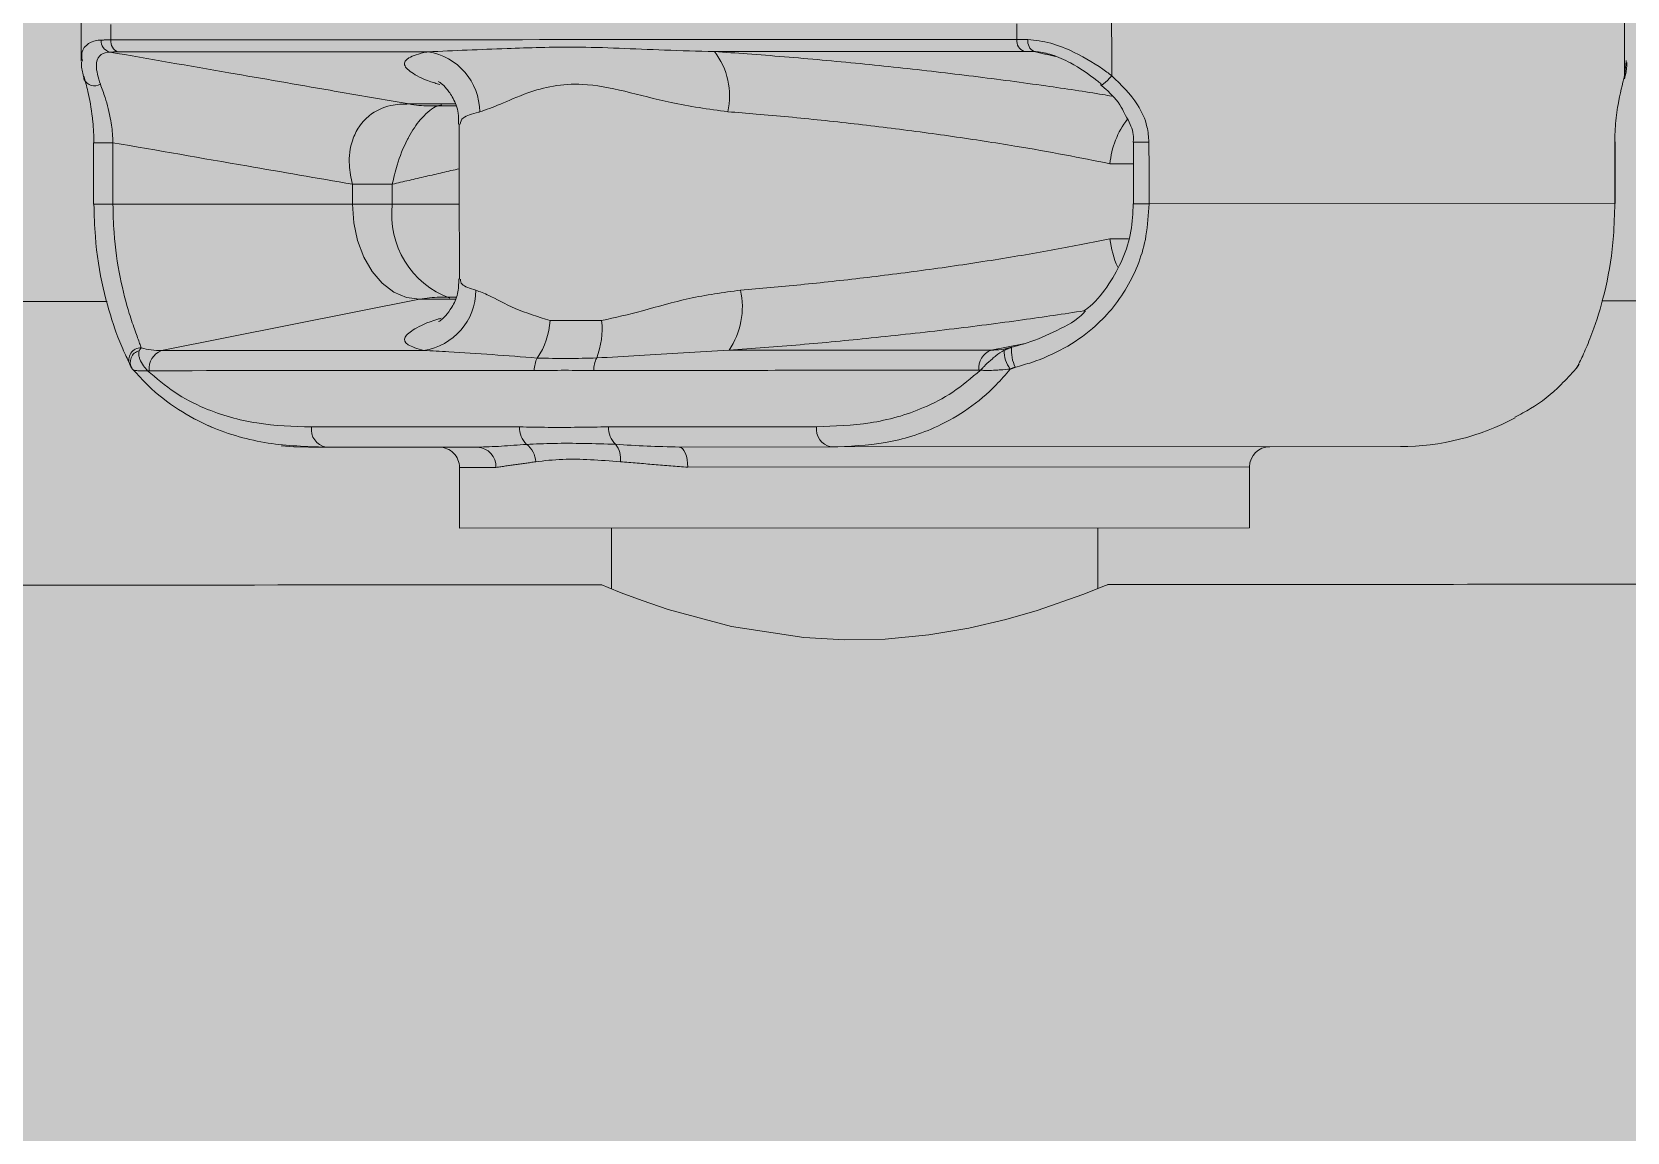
# Model space of a CAD drawing. Header units: millimetres. Extents: x 7964926 to 16080295, y -6277184 to -2986664.
# Drawn here: x 8008727.5 to 8008806.3, y -3080653.7 to -3080599.4 of the extents above; entities that cross this region are included whole.
import ezdxf

# ---------------------------------------------------------------- set-up
doc = ezdxf.new("R2010")
doc.units = ezdxf.units.MM
doc.header["$LTSCALE"] = 2000
doc.header["$MEASUREMENT"] = 0
doc.layers.add('L - paving', color=9, linetype='Continuous', lineweight=5)
doc.layers.add('L-HATCH', color=8, linetype='Continuous', lineweight=5)

# ---------------------------------------------------------------- blocks, each defined once
blk = doc.blocks.new('gym')
at = {"linetype": 'Continuous', "lineweight": 15}
for p, q in [((-3764.916, 57.926), (-3764.914, 53.572)), ((-3739.591, 53.586), (-3739.593, 57.941)), ((-3814.324, 56.104), (-3814.324, 55.339)), ((-3769.597, 55.364), (-3769.597, 56.129)), ((-3815.179, 50.262), (-3814.219, 50.263)), ((-3763.072, 50.291), (-3763.841, 50.291)), ((-3740.08, 50.304), (-3740.055, 50.304)), ((-3800.427, 48.213), (-3802.398, 48.212)), ((-3763.07, 47.249), (-3763.84, 47.249)), ((-3763.07, 47.249), (-3740.078, 47.262)), ((-3740.078, 47.262), (-3740.053, 47.262)), ((-3815.177, 47.22), (-3814.217, 47.22)), ((-3802.397, 47.227), (-3814.217, 47.22)), ((-3800.426, 47.228), (-3802.397, 47.227)), ((-3800.426, 47.228), (-3797.118, 47.23)), ((-3799.079, 42.533), (-3811.822, 39.996)), ((-3769.177, 40.355), (-3770.862, 40.019)), ((-3813.228, 39.062), (-3813.278, 39.121)), ((-3741.994, 39.102), (-3741.943, 39.162)), ((-3741.938, 39.188), (-3741.844, 39.321)), ((-3804.415, 36.225), (-3794.148, 36.23)), ((-3789.751, 36.233), (-3779.484, 36.239)), ((-3803.706, 35.225), (-3804.555, 35.225)), ((-3796.219, 35.229), (-3803.706, 35.225)), ((-3778.775, 35.239), (-3786.263, 35.235)), ((-3778.775, 35.239), (-3750.663, 35.255)), ((-3795.31, 34.23), (-3797.11, 34.229)), ((-3758.106, 34.251), (-3785.84, 34.235)), ((-3797.109, 31.228), (-3758.104, 31.25))]:
    blk.add_line(p, q, dxfattribs=at)
at = {"linetype": 'Continuous', "lineweight": 15, "flags": 128}
for points in [[(-3764.914, 53.572), (-3765.016, 53.452), (-3765.121, 53.34), (-3765.221, 53.244), (-3765.31, 53.171), (-3765.38, 53.126), (-3765.427, 53.111), (-3765.441, 53.116)], [(-3739.591, 53.586), (-3739.588, 53.466), (-3739.597, 53.423)], [(-3815.647, 53.543), (-3815.65, 53.423), (-3815.639, 53.374)], [(-3765.441, 53.116), (-3765.448, 53.129), (-3765.442, 53.178)], [(-3799.079, 42.533), (-3799.726, 42.623), (-3800.348, 42.89), (-3800.921, 43.323), (-3801.424, 43.907), (-3801.837, 44.618), (-3802.144, 45.43), (-3802.333, 46.311), (-3802.397, 47.227)], [(-3810.22, 36.642), (-3809.56, 36.315), (-3809.354, 36.223)], [(-3805.911, 35.301), (-3805.292, 35.247), (-3804.555, 35.225)], [(-3785.84, 34.235), (-3785.848, 34.43), (-3785.872, 34.618), (-3785.911, 34.791), (-3785.964, 34.942), (-3786.028, 35.066), (-3786.101, 35.159), (-3786.18, 35.216), (-3786.263, 35.235)], [(-3765.128, 28.436), (-3765.223, 28.396), (-3766.342, 27.951), (-3768.585, 27.168), (-3770.144, 26.716), (-3771.968, 26.29), (-3773.939, 25.958), (-3776.104, 25.752), (-3778.087, 25.714), (-3780.119, 25.825), (-3783.677, 26.375), (-3786.803, 27.215), (-3788.097, 27.653), (-3789.122, 28.036), (-3789.773, 28.295), (-3790.086, 28.424), (-3790.106, 28.432), (-3790.106, 28.432)]]:
    blk.add_lwpolyline(points, dxfattribs=at)
at = {"linetype": 'Continuous', "lineweight": 15}
for centre, radius, start, end in [((-3814.22, 55.297), 0.58, 176.54335, 254.38681), ((-3813.757, 55.278), 0.57, 173.88947, 249.40145), ((-3769.03, 55.303), 0.57, 173.88783, 249.4031), ((-3768.484, 55.269), 0.569, 171.02893, 242.56334), ((-3799.129, 51.772), 3.017, 0.21533, 81.11433), ((-3787.347, 52.569), 3.573, 347.42396, 37.85461), ((-3815.128, 53.656), 0.584, 208.86637, 299.91712), ((-3798.618, 57.136), 5.058, 258.77348, 270.011), ((-3760.854, 48.856), 4.162, 141.90259, 174.93837), ((-3796.071, 46.701), 4.387, 173.09208, 249.85346), ((-3760.473, 45.998), 4.55, 185.99205, 204.46679), ((-3798.088, 37.573), 5.058, 90.05351, 101.2911), ((-3799.325, 42.993), 3.023, 278.46515, 359.66845), ((-3786.965, 42.156), 3.82, 325.85678, 12.51146), ((-3796.408, 41.743), 3.784, 326.07688, 355.96801), ((-3794.002, 41.056), 3.933, 338.78824, 6.16483), ((-3812.837, 39.537), 0.598, 88.3421, 204.76029), ((-3812.773, 39.424), 0.589, 105.12188, 210.98896), ((-3811.82, 43.661), 3.665, 254.17374, 269.97243), ((-3811.487, 39.107), 0.95, 110.66054, 186.17755), ((-3792.134, 39.03), 1.283, 152.06801, 180.62656), ((-3789.202, 39.032), 1.283, 152.06607, 180.62849), ((-3770.527, 39.131), 0.95, 110.66048, 186.17761), ((-3770.868, 43.684), 3.665, 270.09216, 285.89088), ((-3768.813, 39.961), 1.413, 177.75162, 218.24413), ((-3767.712, 40.052), 2.154, 177.1405, 204.07428), ((-3812.434, 43.065), 4.06, 268.93998, 270.03774), ((-3771.473, 43.087), 4.059, 270.02676, 271.1247), ((-3803.53, 36.101), 0.893, 172.00674, 258.66048), ((-3793.023, 36.185), 1.126, 177.67869, 226.5248), ((-3788.627, 36.187), 1.126, 177.67869, 226.5248), ((-3778.6, 36.115), 0.893, 172.00621, 258.66101), ((-3750.669, 47.256), 12.001, 270.03227, 298.23395), ((-3798.11, 34.228), 1, 0.03227, 90.03227), ((-3796.267, 34.273), 0.957, 357.39672, 87.12802), ((-3794.466, 34.472), 1.119, 1.75747, 53.27789), ((-3790.316, 34.659), 1.159, 352.54708, 37.90959), ((-3757.106, 34.251), 1, 90.03227, 180.03227)]:
    blk.add_arc(centre, radius, start, end, dxfattribs=at)
for points in [[(-3815.784, 57.165), (-3815.783, 54.282)], [(-3814.799, 55.332), (-3814.324, 55.339)], [(-3769.597, 55.364), (-3769.046, 55.358)], [(-3813.958, 54.745), (-3814.376, 54.738)], [(-3768.746, 54.764), (-3769.231, 54.77)], [(-3767.686, 54.52), (-3768.746, 54.764)], [(-3739.591, 53.586), (-3739.524, 54.224)], [(-3739.524, 54.224), (-3739.513, 54.325)], [(-3799.603, 52.175), (-3797.33, 52.176)], [(-3798.617, 52.078), (-3797.296, 52.079)], [(-3797.12, 51.186), (-3797.116, 43.527)], [(-3815.179, 50.262), (-3815.177, 47.22)], [(-3763.841, 50.291), (-3763.84, 47.249)], [(-3740.053, 47.262), (-3740.055, 50.304)], [(-3800.427, 48.213), (-3797.119, 48.978)], [(-3763.841, 49.224), (-3765, 49.223)], [(-3764.998, 45.523), (-3764.079, 45.524)], [(-3797.323, 42.534), (-3799.079, 42.533)], [(-3797.282, 42.631), (-3798.093, 42.631)], [(-3608.8, 42.536), (-3740.719, 42.461)], [(-3814.506, 42.42), (-3948.063, 42.344)], [(-3792.633, 41.477), (-3790.092, 41.478)], [(-3812.927, 39.992), (-3812.82, 40.135)], [(-3770.225, 40.016), (-3769.864, 40.159)], [(-3769.679, 39.173), (-3769.923, 39.086)], [(-3741.994, 39.102), (-3741.938, 39.188)], [(-3797.11, 34.229), (-3797.109, 31.228)], [(-3793.348, 34.506), (-3795.31, 34.23)], [(-3785.84, 34.235), (-3789.166, 34.508)], [(-3758.104, 31.25), (-3758.106, 34.251)], [(-3789.608, 31.232), (-3789.606, 28.228)], [(-3765.603, 28.245), (-3765.605, 31.246)], [(-3790.106, 28.432), (-4374.409, 28.103)], [(-3590.083, 28.545), (-3765.128, 28.446)]]:
    blk.add_open_spline(points, degree=1, dxfattribs=at)
for points, knots in [([(-3815.726, 54.282), (-3815.743, 54.39), (-3815.803, 54.755), (-3815.53, 55.131), (-3815.124, 55.314), (-3814.846, 55.329), (-3814.799, 55.332)], [0, 0, 0, 0, 0.171212, 0.579605, 0.928805, 1, 1, 1, 1]), ([(-3814.324, 55.339), (-3814.041, 55.339), (-3812.629, 55.34), (-3806.697, 55.343), (-3792.07, 55.351), (-3778.574, 55.359), (-3769.597, 55.364)], [0, 0, 0, 0, 0.018948, 0.094737, 0.397896, 1, 1, 1, 1]), ([(-3769.046, 55.358), (-3768.676, 55.317), (-3767.943, 55.236), (-3766.569, 54.673), (-3765.569, 54.06), (-3764.994, 53.632), (-3764.914, 53.572)], [0, 0, 0, 0, 0.273806, 0.541962, 0.935711, 1, 1, 1, 1]), ([(-3814.376, 54.738), (-3814.412, 54.736), (-3814.625, 54.722), (-3814.932, 54.56), (-3815.11, 54.031), (-3814.939, 53.48), (-3814.837, 53.15)], [0, 0, 0, 0, 0.0478737, 0.2850529, 0.5730678, 1, 1, 1, 1]), ([(-3814.376, 54.738), (-3812.415, 54.398), (-3808.786, 53.768), (-3804.122, 52.959), (-3801.158, 52.445), (-3799.863, 52.22), (-3799.603, 52.175)], [0, 0, 0, 0, 0.398103, 0.737087, 0.947166, 1, 1, 1, 1]), ([(-3798.663, 54.753), (-3799.273, 54.753), (-3804.371, 54.75), (-3809.469, 54.747), (-3813.958, 54.745)], [0, 0, 0, 0, 0.119622, 1, 1, 1, 1]), ([(-3798.084, 53.137), (-3798.168, 53.162), (-3798.812, 53.353), (-3799.46, 53.685), (-3799.936, 54.107), (-3799.701, 54.467), (-3799.113, 54.663), (-3798.685, 54.749), (-3798.663, 54.753)], [0, 0, 0, 0, 0.035136, 0.27031, 0.512374, 0.74627, 0.987078, 1, 1, 1, 1]), ([(-3798.663, 54.753), (-3797.378, 54.808), (-3795.042, 54.907), (-3791.131, 55.038), (-3787.715, 54.848), (-3785.351, 54.784), (-3784.525, 54.761)], [0, 0, 0, 0, 0.292431, 0.531711, 0.836543, 1, 1, 1, 1]), ([(-3769.231, 54.77), (-3769.513, 54.77), (-3770.926, 54.769), (-3776.024, 54.766), (-3780.84, 54.763), (-3784.525, 54.761)], [0, 0, 0, 0, 0.055409, 0.277044, 1, 1, 1, 1]), ([(-3784.525, 54.761), (-3783.989, 54.725), (-3782.256, 54.607), (-3779.211, 54.355), (-3775.437, 53.982), (-3771.702, 53.55), (-3768.324, 53.096), (-3766.056, 52.762), (-3765.056, 52.589), (-3764.911, 52.564)], [0, 0, 0, 0, 0.081978, 0.264893, 0.447817, 0.63225, 0.816692, 0.973511, 1, 1, 1, 1]), ([(-3765.442, 53.178), (-3765.509, 53.231), (-3765.973, 53.603), (-3766.773, 54.147), (-3767.817, 54.614), (-3768.428, 54.75), (-3768.701, 54.762), (-3768.746, 54.764)], [0, 0, 0, 0, 0.068045, 0.474694, 0.738913, 0.956421, 1, 1, 1, 1]), ([(-3815.761, 54.254), (-3815.766, 54.168), (-3815.779, 53.886), (-3815.68, 53.586), (-3815.612, 53.378)], [0, 0, 0, 0, 0.30682, 1, 1, 1, 1]), ([(-3764.914, 53.572), (-3764.451, 53.122), (-3763.709, 52.401), (-3763.147, 51.197), (-3763.093, 50.548), (-3763.072, 50.291)], [0, 0, 0, 0, 0.500935, 0.803086, 1, 1, 1, 1]), ([(-3740.08, 50.304), (-3740.074, 50.561), (-3740.058, 51.21), (-3739.893, 52.414), (-3739.707, 53.136), (-3739.591, 53.586)], [0, 0, 0, 0, 0.1969144, 0.4990656, 1, 1, 1, 1]), ([(-3739.605, 53.425), (-3739.584, 53.489), (-3739.498, 53.761), (-3739.49, 54.021), (-3739.484, 54.22)], [0, 0, 0, 0, 0.235768, 1, 1, 1, 1]), ([(-3815.154, 50.262), (-3815.165, 50.614), (-3815.178, 51.036), (-3815.276, 51.91), (-3815.426, 52.718), (-3815.583, 53.304), (-3815.647, 53.543)], [0, 0, 0, 0, 0.269082, 0.323007, 0.723014, 1, 1, 1, 1]), ([(-3814.837, 53.15), (-3814.758, 52.938), (-3814.566, 52.423), (-3814.333, 51.526), (-3814.231, 50.71), (-3814.221, 50.339), (-3814.219, 50.263)], [0, 0, 0, 0, 0.282133, 0.683685, 0.934826, 1, 1, 1, 1]), ([(-3798.129, 53.276), (-3798.135, 53.279), (-3798.161, 53.293), (-3798.039, 53.22), (-3797.764, 52.973), (-3797.412, 52.479), (-3797.143, 51.833), (-3797.15, 51.367), (-3797.153, 51.184)], [0, 0, 0, 0, 0.064673, 0.286311, 0.48197, 0.673341, 0.871836, 1, 1, 1, 1]), ([(-3783.859, 51.791), (-3784.813, 51.923), (-3786.611, 52.174), (-3788.971, 52.837), (-3790.914, 53.211), (-3792.509, 53.099), (-3793.889, 52.709), (-3795.149, 52.12), (-3795.791, 51.896), (-3796.112, 51.784)], [0, 0, 0, 0, 0.169705, 0.319964, 0.469682, 0.585047, 0.700712, 0.850543, 1, 1, 1, 1]), ([(-3765.448, 53.109), (-3765.365, 53.04), (-3764.983, 52.723), (-3764.53, 52.235), (-3764.292, 51.741), (-3764.224, 51.6)], [0, 0, 0, 0, 0.165573, 0.762966, 1, 1, 1, 1]), ([(-3802.398, 48.212), (-3802.461, 48.525), (-3802.613, 49.275), (-3802.479, 50.273), (-3802.131, 50.99), (-3801.826, 51.366), (-3801.352, 51.797), (-3800.619, 52.151), (-3799.906, 52.168), (-3799.603, 52.175)], [0, 0, 0, 0, 0.152109, 0.363456, 0.489406, 0.569682, 0.624329, 0.84016, 1, 1, 1, 1]), ([(-3797.976, 52.125), (-3798.027, 52.12), (-3798.299, 52.092), (-3798.68, 51.796), (-3799.184, 51.248), (-3799.467, 50.825), (-3799.863, 50.073), (-3800.186, 49.275), (-3800.356, 48.526), (-3800.427, 48.213)], [0, 0, 0, 0, 0.05521, 0.298073, 0.359566, 0.56146, 0.591017, 0.828837, 1, 1, 1, 1]), ([(-3796.112, 51.784), (-3796.131, 51.779), (-3796.492, 51.696), (-3797.006, 51.519), (-3797.058, 51.292), (-3797.083, 51.186)], [0, 0, 0, 0, 0.028626, 0.546951, 1, 1, 1, 1]), ([(-3765, 49.223), (-3765.731, 49.372), (-3767.192, 49.669), (-3769.806, 50.125), (-3772.748, 50.578), (-3775.981, 51.011), (-3779.253, 51.383), (-3781.892, 51.636), (-3783.394, 51.754), (-3783.859, 51.791)], [0, 0, 0, 0, 0.138867, 0.277732, 0.440951, 0.604161, 0.765872, 0.927573, 1, 1, 1, 1]), ([(-3764.224, 51.6), (-3764.146, 51.459), (-3763.937, 51.085), (-3763.805, 50.612), (-3763.849, 50.319), (-3763.853, 50.294)], [0, 0, 0, 0, 0.357302, 0.946097, 1, 1, 1, 1]), ([(-3802.398, 48.212), (-3804.135, 48.513), (-3808.076, 49.197), (-3812.016, 49.88), (-3814.219, 50.263)], [0, 0, 0, 0, 0.440937, 1, 1, 1, 1]), ([(-3814.219, 50.263), (-3814.218, 49.626), (-3814.218, 48.612), (-3814.217, 47.598), (-3814.217, 47.22)], [0, 0, 0, 0, 0.628028, 1, 1, 1, 1]), ([(-3763.072, 50.291), (-3763.072, 49.891), (-3763.071, 48.877), (-3763.07, 47.863), (-3763.07, 47.249)], [0, 0, 0, 0, 0.394495, 1, 1, 1, 1]), ([(-3740.078, 47.262), (-3740.079, 47.662), (-3740.079, 48.676), (-3740.08, 49.69), (-3740.08, 50.304)], [0, 0, 0, 0, 0.394495, 1, 1, 1, 1]), ([(-3802.397, 47.227), (-3802.398, 47.359), (-3802.398, 47.687), (-3802.398, 48.015), (-3802.398, 48.212)], [0, 0, 0, 0, 0.400664, 1, 1, 1, 1]), ([(-3800.427, 48.213), (-3800.427, 48.016), (-3800.427, 47.688), (-3800.426, 47.36), (-3800.426, 47.228)], [0, 0, 0, 0, 0.599336, 1, 1, 1, 1]), ([(-3763.07, 47.249), (-3763.1, 46.715), (-3763.181, 45.269), (-3764.04, 43.047), (-3765.56, 41.219), (-3767.244, 40.072), (-3768.567, 39.485), (-3769.404, 39.25), (-3769.679, 39.173)], [0, 0, 0, 0, 0.139891, 0.378988, 0.615665, 0.76982, 0.924153, 1, 1, 1, 1]), ([(-3763.847, 47.25), (-3763.869, 46.795), (-3763.913, 45.861), (-3764.336, 44.506), (-3765.023, 43.258), (-3765.694, 42.397), (-3766.181, 42.033), (-3766.285, 41.955)], [0, 0, 0, 0, 0.2229148, 0.4577935, 0.6933317, 0.934866, 1, 1, 1, 1]), ([(-3741.938, 39.188), (-3741.898, 39.266), (-3741.777, 39.5), (-3741.5, 40.087), (-3741.04, 41.233), (-3740.491, 43.06), (-3740.126, 45.282), (-3740.091, 46.728), (-3740.078, 47.262)], [0, 0, 0, 0, 0.075849, 0.230181, 0.384336, 0.621013, 0.860109, 1, 1, 1, 1]), ([(-3813.284, 39.148), (-3813.324, 39.225), (-3813.445, 39.459), (-3813.723, 40.046), (-3814.185, 41.191), (-3814.736, 43.018), (-3815.102, 45.24), (-3815.139, 46.686), (-3815.153, 47.22)], [0, 0, 0, 0, 0.075846, 0.230179, 0.384335, 0.621012, 0.860109, 1, 1, 1, 1]), ([(-3814.217, 47.22), (-3814.206, 46.754), (-3814.177, 45.487), (-3813.882, 43.533), (-3813.453, 41.933), (-3813.112, 40.929), (-3812.919, 40.412), (-3812.845, 40.204), (-3812.82, 40.135)], [0, 0, 0, 0, 0.136372, 0.370683, 0.606157, 0.763521, 0.921129, 1, 1, 1, 1]), ([(-3783.236, 42.983), (-3782.251, 43.068), (-3780.256, 43.241), (-3777.098, 43.588), (-3773.854, 44.001), (-3770.672, 44.474), (-3767.641, 44.986), (-3765.887, 45.343), (-3764.998, 45.523)], [0, 0, 0, 0, 0.155939, 0.315867, 0.484384, 0.657843, 0.826496, 1, 1, 1, 1]), ([(-3797.14, 43.533), (-3797.148, 43.287), (-3797.166, 42.765), (-3797.472, 42.121), (-3797.803, 41.693), (-3798.044, 41.483), (-3798.152, 41.417), (-3798.131, 41.428), (-3798.126, 41.431)], [0, 0, 0, 0, 0.173664, 0.36807, 0.547069, 0.730136, 0.934351, 1, 1, 1, 1]), ([(-3797.061, 43.527), (-3797.06, 43.438), (-3797.058, 43.223), (-3796.583, 43.068), (-3796.303, 42.976)], [0, 0, 0, 0, 0.4091755, 1, 1, 1, 1]), ([(-3796.303, 42.976), (-3796.1, 42.902), (-3795.585, 42.714), (-3794.427, 42.04), (-3793.235, 41.666), (-3792.633, 41.477)], [0, 0, 0, 0, 0.242892, 0.617325, 1, 1, 1, 1]), ([(-3790.092, 41.478), (-3789.428, 41.63), (-3788.064, 41.942), (-3785.792, 42.632), (-3784.094, 42.865), (-3783.236, 42.983)], [0, 0, 0, 0, 0.31977, 0.656311, 1, 1, 1, 1]), ([(-3766.282, 41.962), (-3767.276, 41.811), (-3769.382, 41.49), (-3772.949, 41.036), (-3776.655, 40.624), (-3780.336, 40.272), (-3782.638, 40.099), (-3783.803, 40.012)], [0, 0, 0, 0, 0.186064, 0.394469, 0.608978, 0.802034, 1, 1, 1, 1]), ([(-3769.864, 40.159), (-3769.604, 40.228), (-3768.825, 40.434), (-3767.62, 40.982), (-3766.608, 41.491), (-3766.239, 41.919), (-3766.214, 41.948)], [0, 0, 0, 0, 0.194726, 0.58385, 0.972376, 1, 1, 1, 1]), ([(-3798.88, 40.003), (-3799.179, 40.094), (-3799.784, 40.278), (-3799.903, 40.643), (-3799.371, 41.07), (-3798.702, 41.394), (-3798.067, 41.582), (-3798.009, 41.599)], [0, 0, 0, 0, 0.240344, 0.487704, 0.728032, 0.975235, 1, 1, 1, 1]), ([(-3812.509, 39.006), (-3812.51, 39.007), (-3812.515, 39.012), (-3812.522, 39.02), (-3812.534, 39.033), (-3812.552, 39.054), (-3812.584, 39.09), (-3812.64, 39.158), (-3812.762, 39.32), (-3812.87, 39.516), (-3812.957, 39.774), (-3812.939, 39.905), (-3812.927, 39.992)], [0, 0, 0, 0, 0.004257, 0.014566, 0.025215, 0.043747, 0.076264, 0.134459, 0.244774, 0.55627, 0.701645, 1, 1, 1, 1]), ([(-3811.822, 39.996), (-3811.351, 39.996), (-3808.997, 39.998), (-3804.683, 40), (-3800.84, 40.002), (-3798.88, 40.003)], [0, 0, 0, 0, 0.109137, 0.545688, 1, 1, 1, 1]), ([(-3793.268, 39.631), (-3794.76, 39.747), (-3796.708, 39.897), (-3798.469, 39.983), (-3798.88, 40.003)], [0, 0, 0, 0, 0.7665726, 1, 1, 1, 1]), ([(-3790.335, 39.633), (-3790.815, 39.62), (-3791.809, 39.594), (-3792.77, 39.618), (-3793.268, 39.631)], [0, 0, 0, 0, 0.481706, 1, 1, 1, 1]), ([(-3783.803, 40.012), (-3785.305, 39.926), (-3787.55, 39.797), (-3789.643, 39.674), (-3790.335, 39.633)], [0, 0, 0, 0, 0.668913, 1, 1, 1, 1]), ([(-3783.803, 40.012), (-3783.256, 40.012), (-3778.942, 40.015), (-3774.628, 40.017), (-3770.862, 40.019)], [0, 0, 0, 0, 0.1269, 1, 1, 1, 1]), ([(-3771.393, 39.029), (-3771.392, 39.031), (-3771.387, 39.035), (-3771.38, 39.044), (-3771.367, 39.057), (-3771.348, 39.077), (-3771.314, 39.113), (-3771.249, 39.181), (-3771.087, 39.344), (-3770.874, 39.54), (-3770.565, 39.798), (-3770.362, 39.929), (-3770.225, 40.016)], [0, 0, 0, 0, 0.0042494, 0.0145638, 0.0252093, 0.0437514, 0.0762684, 0.1344535, 0.2447778, 0.5562778, 0.7016392, 1, 1, 1, 1]), ([(-3813.379, 39.287), (-3813.369, 39.267), (-3813.344, 39.217), (-3813.313, 39.17), (-3813.287, 39.135), (-3813.278, 39.122)], [0, 0, 0, 0, 0.290745, 0.730021, 1, 1, 1, 1]), ([(-3803.706, 35.225), (-3804.657, 35.257), (-3806.578, 35.322), (-3809.035, 36.003), (-3811.011, 37.048), (-3812.29, 38.033), (-3812.985, 38.796), (-3813.228, 39.062)], [0, 0, 0, 0, 0.2807786, 0.567234, 0.7355268, 0.9075271, 1, 1, 1, 1]), ([(-3813.228, 39.062), (-3813.209, 39.048), (-3813.181, 39.026), (-3813.022, 39.002), (-3812.869, 38.994), (-3812.713, 38.996), (-3812.629, 38.999), (-3812.579, 39.002), (-3812.55, 39.003), (-3812.533, 39.004), (-3812.522, 39.005), (-3812.515, 39.006), (-3812.511, 39.006), (-3812.509, 39.006)], [0, 0, 0, 0, 0.297232, 0.449266, 0.712114, 0.83682, 0.905818, 0.945416, 0.968352, 0.981646, 0.98936, 0.995879, 1, 1, 1, 1]), ([(-3812.509, 39.006), (-3812.07, 38.632), (-3811.181, 37.875), (-3809.373, 36.948), (-3807.099, 36.31), (-3805.317, 36.253), (-3804.415, 36.225)], [0, 0, 0, 0, 0.181629, 0.367555, 0.679809, 1, 1, 1, 1]), ([(-3793.417, 39.016), (-3795.989, 39.015), (-3802.327, 39.011), (-3808.665, 39.007), (-3812.431, 39.005)], [0, 0, 0, 0, 0.405733, 1, 1, 1, 1]), ([(-3790.485, 39.018), (-3790.956, 39.02), (-3791.933, 39.026), (-3792.911, 39.02), (-3793.417, 39.016)], [0, 0, 0, 0, 0.481684, 1, 1, 1, 1]), ([(-3771.471, 39.028), (-3771.942, 39.028), (-3774.296, 39.027), (-3780.634, 39.023), (-3786.501, 39.02), (-3790.485, 39.018)], [0, 0, 0, 0, 0.074284, 0.371416, 1, 1, 1, 1]), ([(-3779.484, 36.239), (-3778.601, 36.267), (-3776.819, 36.325), (-3774.557, 36.955), (-3772.73, 37.89), (-3771.842, 38.647), (-3771.393, 39.029)], [0, 0, 0, 0, 0.31332, 0.632443, 0.814298, 1, 1, 1, 1]), ([(-3769.923, 39.086), (-3770.151, 38.82), (-3770.794, 38.068), (-3771.988, 37.078), (-3773.809, 36.037), (-3776.097, 35.342), (-3777.875, 35.274), (-3778.775, 35.239)], [0, 0, 0, 0, 0.0924721, 0.2605685, 0.4327623, 0.7125975, 1, 1, 1, 1]), ([(-3769.923, 39.086), (-3770.088, 39.072), (-3770.339, 39.05), (-3770.705, 39.026), (-3770.965, 39.017), (-3771.168, 39.019), (-3771.267, 39.022), (-3771.321, 39.025), (-3771.351, 39.027), (-3771.369, 39.028), (-3771.38, 39.028), (-3771.387, 39.029), (-3771.391, 39.029), (-3771.393, 39.029)], [0, 0, 0, 0, 0.2972407, 0.4492652, 0.7121115, 0.8368304, 0.905826, 0.9454124, 0.9683402, 0.9816498, 0.9893603, 0.9958755, 1, 1, 1, 1]), ([(-3745.01, 36.717), (-3744.75, 36.848), (-3743.945, 37.253), (-3742.932, 38.077), (-3742.237, 38.837), (-3741.994, 39.102)], [0, 0, 0, 0, 0.23675, 0.73313, 1, 1, 1, 1]), ([(-3741.943, 39.163), (-3741.911, 39.205), (-3741.879, 39.247), (-3741.845, 39.32), (-3741.844, 39.321)], [0, 0, 0, 0, 0.981528, 1, 1, 1, 1]), ([(-3794.148, 36.23), (-3793.677, 36.221), (-3792.211, 36.191), (-3790.746, 36.216), (-3789.751, 36.233)], [0, 0, 0, 0, 0.321302, 1, 1, 1, 1]), ([(-3796.219, 35.229), (-3795.833, 35.242), (-3795.066, 35.267), (-3794.218, 35.335), (-3793.797, 35.368)], [0, 0, 0, 0, 0.503753, 1, 1, 1, 1]), ([(-3793.797, 35.368), (-3793.357, 35.387), (-3791.987, 35.447), (-3790.447, 35.401), (-3789.401, 35.371)], [0, 0, 0, 0, 0.321202, 1, 1, 1, 1]), ([(-3789.166, 34.508), (-3790.161, 34.585), (-3791.704, 34.703), (-3792.917, 34.558), (-3793.348, 34.506)], [0, 0, 0, 0, 0.644529, 1, 1, 1, 1]), ([(-3789.401, 35.371), (-3788.891, 35.337), (-3787.876, 35.27), (-3786.798, 35.247), (-3786.263, 35.235)], [0, 0, 0, 0, 0.503579, 1, 1, 1, 1])]:
    blk.add_open_spline(points, degree=3, knots=knots, dxfattribs=at)

msp = doc.modelspace()

# ---------------------------------------------------------------- hatches: boundary and pattern name
at = {"layer": 'L - paving'}
h = msp.add_hatch(dxfattribs=at)
h.set_pattern_fill('ANSI36', color=37, scale=1000)
h.paths.add_polyline_path([(7997249.075, -3079450.781), (7997249.075, -3078947.259), (7999248.191, -3078947.259), (7999248.191, -3079450.781)], flags=16)
h.paths.add_polyline_path([(8000120.75, -3079437.903), (8000120.75, -3078934.381), (8002119.866, -3078934.381), (8002119.866, -3079437.903)], flags=16)
h.paths.add_polyline_path([(8015248.976, -3079419.059), (8015248.976, -3078915.54), (8017248.093, -3078915.54), (8017248.093, -3079419.059)], flags=16)
h.paths.add_polyline_path([(8018120.651, -3079406.185), (8018120.651, -3078902.665), (8020119.767, -3078902.665), (8020119.767, -3079406.185)], flags=16)
h.paths.add_polyline_path([(7999236.282, -3080456.148), (7999236.282, -3081256.148), (7998436.282, -3081256.148), (7998436.282, -3080456.148)], flags=16)
h.paths.add_polyline_path([(8022495, -3080470.583), (8022495, -3079512), (8023637.093, -3079512), (8023636.133, -3080473.417)])
h.paths.add_polyline_path([(7993153.391, -3080728.49), (7993153.391, -3080434.644), (7993447.236, -3080434.644), (7993447.236, -3080728.49)], flags=16)
h.paths.add_polyline_path([(8007659.24, -3081506.429), (8007659.24, -3081212.583), (8007953.086, -3081212.583), (8007953.086, -3081506.429)], flags=16)
h.paths.add_polyline_path([(8022154.156, -3081211.818), (8022448.002, -3081211.818), (8022448.002, -3081505.664), (8022154.156, -3081505.664)], flags=16)
h.paths.add_polyline_path([(8017889.526, -3079143.185), (8017889.526, -3079543.185), (8017489.526, -3079543.185), (8017489.526, -3079143.185)], flags=16)
h.paths.add_polyline_path([(8020361.12, -3079138.131), (8020761.12, -3079138.131), (8020761.12, -3079538.131), (8020361.12, -3079538.131)], flags=16)
h.paths.add_polyline_path([(7999889.625, -3079174.903), (7999889.625, -3079574.903), (7999489.625, -3079574.903), (7999489.625, -3079174.903)], flags=16)
h.paths.add_polyline_path([(7997011.945, -3079179.957), (7997011.945, -3079579.957), (7996611.945, -3079579.957), (7996611.945, -3079179.957)], flags=16)
edge = h.paths.add_edge_path()
edge.add_arc((7997107.169, -3072809.965), 8900, 253.9687287, 267.6113843)
edge.add_line((7996736.242, -3081702.232), (7996736.242, -3080509.965))
edge.add_line((7996736.242, -3080509.965), (7998136.242, -3080509.965))
edge.add_line((7998136.242, -3080509.965), (7998136.242, -3081709.965))
edge.add_line((7998136.242, -3081709.965), (8001236.232, -3081709.965))
edge.add_line((8001236.232, -3081709.965), (8001236.232, -3080509.961))
edge.add_line((8001236.232, -3080509.961), (8002636.232, -3080509.961))
edge.add_line((8002636.232, -3080509.961), (8002636.232, -3081709.965))
edge.add_line((8002636.232, -3081709.965), (8005736.222, -3081709.965))
edge.add_line((8005736.222, -3081709.965), (8005736.222, -3080509.961))
edge.add_line((8005736.222, -3080509.961), (8007136.222, -3080509.961))
edge.add_line((8007136.222, -3080509.961), (8007136.222, -3081711.184))
edge.add_line((8007136.222, -3081711.184), (8010236.211, -3081711.184))
edge.add_line((8010236.211, -3081711.184), (8010236.211, -3080509.961))
edge.add_line((8010236.211, -3080509.961), (8011636.211, -3080509.961))
edge.add_line((8011636.211, -3080509.961), (8011636.211, -3081709.965))
edge.add_line((8011636.211, -3081709.965), (8011636.691, -3081709.965))
edge.add_line((8011636.691, -3081709.965), (8011636.691, -3080909.965))
edge.add_line((8011636.691, -3080909.965), (8012436.691, -3080909.965))
edge.add_line((8012436.691, -3080909.965), (8012436.691, -3081709.965))
edge.add_line((8012436.691, -3081709.965), (8014736.201, -3081709.965))
edge.add_line((8014736.201, -3081709.965), (8014736.201, -3080509.961))
edge.add_line((8014736.201, -3080509.961), (8016136.201, -3080509.961))
edge.add_line((8016136.201, -3080509.961), (8016136.201, -3081709.965))
edge.add_line((8016136.201, -3081709.965), (8019236.19, -3081709.965))
edge.add_line((8019236.19, -3081709.965), (8019236.19, -3080509.961))
edge.add_line((8019236.19, -3080509.961), (8020636.19, -3080509.961))
edge.add_line((8020636.19, -3080509.961), (8020636.19, -3081709.965))
edge.add_line((8020636.19, -3081709.965), (8023636.133, -3081709.965))
edge.add_line((8023636.133, -3081709.965), (8023636.133, -3078632.711))
edge.add_line((8023636.133, -3078632.711), (8021648.365, -3078636.214))
edge.add_line((8021648.365, -3078636.214), (8021648.365, -3079296.461))
edge.add_line((8021648.365, -3079296.461), (8020848.365, -3079296.461))
edge.add_line((8020848.365, -3079296.461), (8020848.365, -3078637.624))
edge.add_line((8020848.365, -3078637.624), (8014852.052, -3078648.191))
edge.add_line((8014852.052, -3078648.191), (8014852.052, -3079148.25))
edge.add_line((8014852.052, -3079148.25), (8015011.847, -3079148.25))
edge.add_line((8015011.847, -3079148.25), (8015011.847, -3079548.25))
edge.add_line((8015011.847, -3079548.25), (8014852.052, -3079548.25))
edge.add_line((8014852.052, -3079548.25), (8014852.052, -3079869.392))
edge.add_line((8014852.052, -3079869.392), (8002535.811, -3079869.392))
edge.add_line((8002535.811, -3079869.392), (8002535.811, -3078669.897))
edge.add_line((8002535.811, -3078669.897), (7992415.753, -3078687.732))
edge.add_line((7992415.753, -3078687.732), (7992419.853, -3081014.386))
edge.add_arc((7992136.254, -3090109.965), 9100, 73.9687287, 88.2140985, ccw=False)

# ---------------------------------------------------------------- block references
at = {"layer": 'L-HATCH', "color": 2}
msp.add_blockref('gym', (8012545.741, -3080655.126), dxfattribs=at)

doc.saveas('drawing.dxf')
